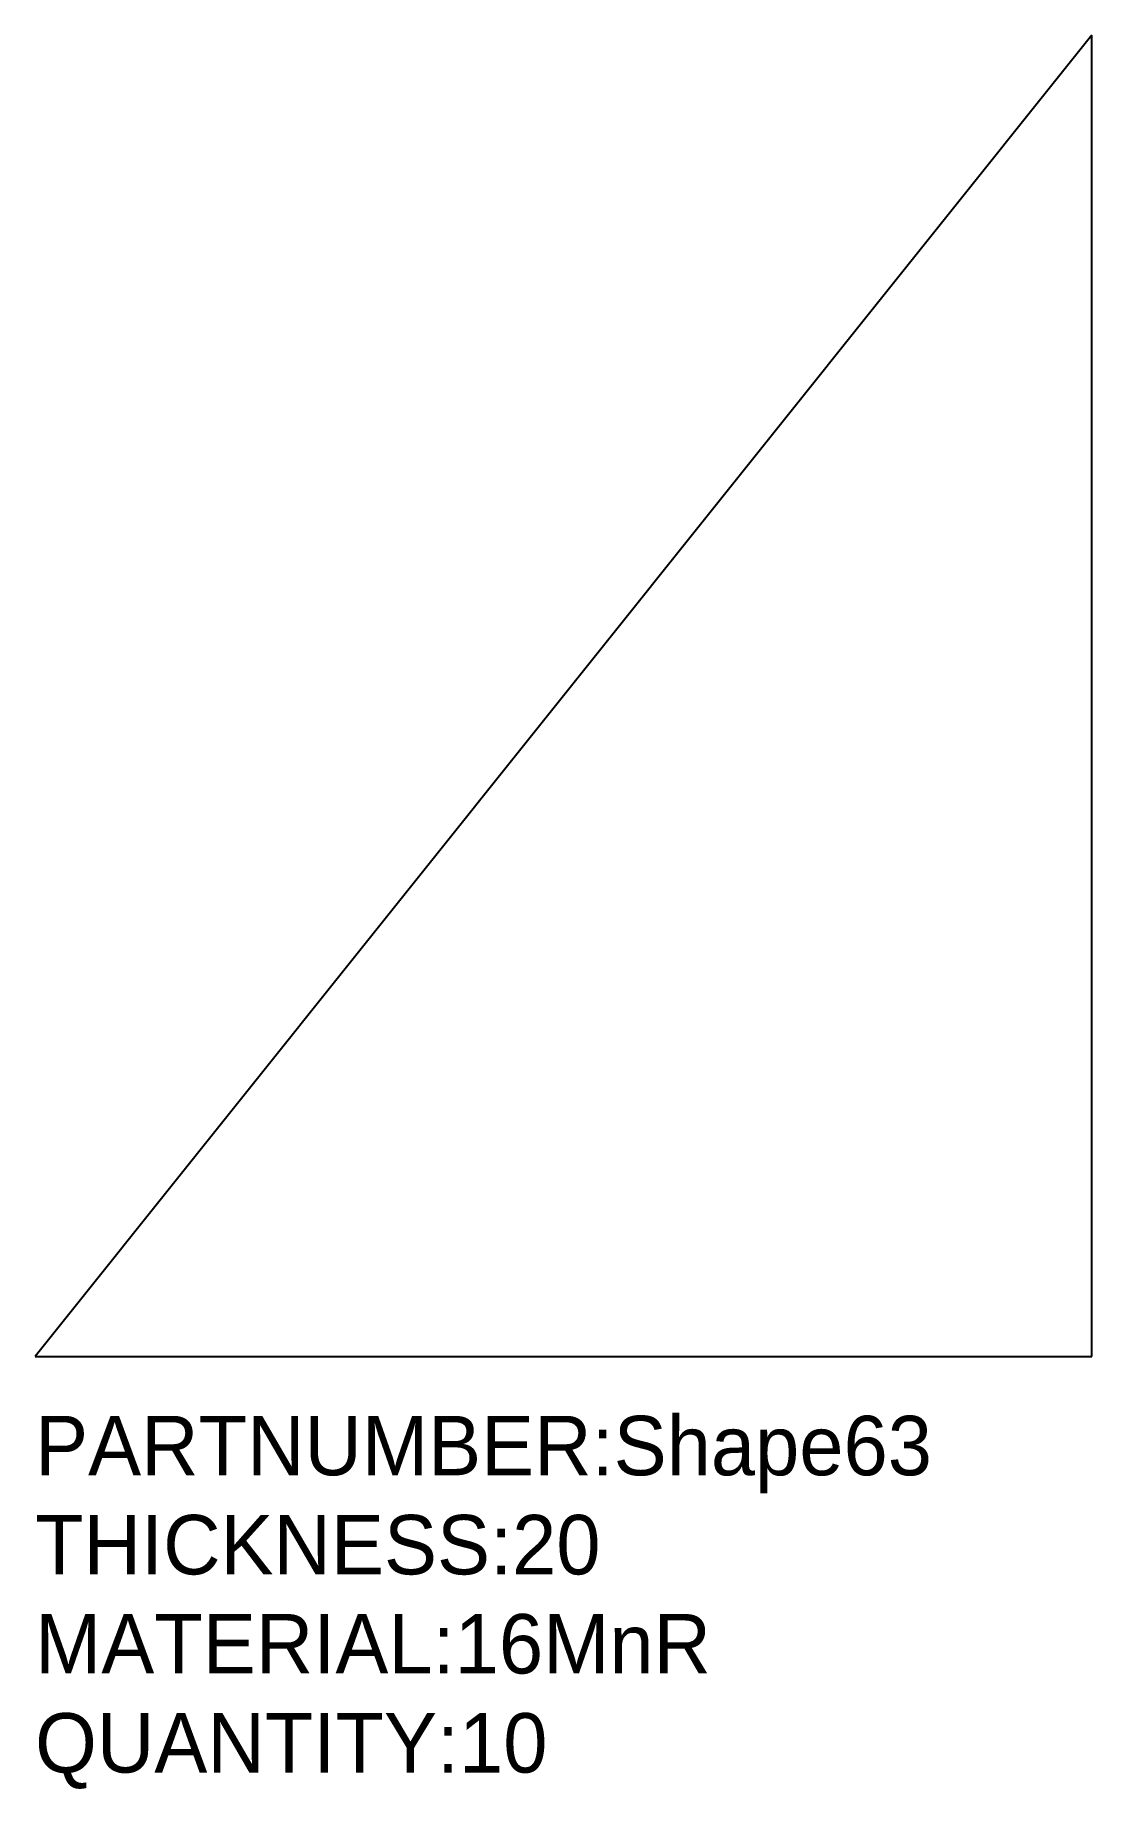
# Model space of a CAD drawing. Extents: x 0 to 200, y -82 to 250.
import ezdxf

# ---------------------------------------------------------------- set-up
doc = ezdxf.new("R2010")
doc.units = 0

msp = doc.modelspace()

# ---------------------------------------------------------------- linework, layer by layer
for p, q in [((200, 250), (0, 0)), ((200, 0), (200, 250)), ((0, 0), (200, 0))]:
    msp.add_line(p, q)

# ---------------------------------------------------------------- texts
for s, p in [('PARTNUMBER:Shape63', (0, -22.5)), ('THICKNESS:20', (0, -41.25)), ('MATERIAL:16MnR', (0, -60)), ('QUANTITY:10', (0, -78.75))]:
    msp.add_text(s, height=11.25).set_placement(p)

doc.saveas('drawing.dxf')
